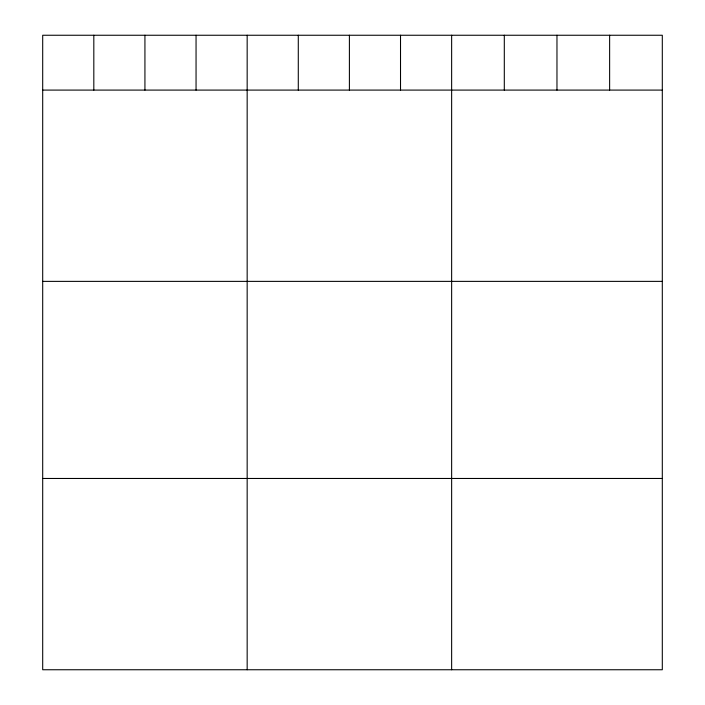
<?xml version="1.0" encoding="UTF-8"?>
<svg xmlns="http://www.w3.org/2000/svg" width="705" height="705" viewBox="0 0 705 705"><rect width="100%" height="100%" fill="white"/><g stroke="black" fill="none" stroke-linecap="round" stroke-linejoin="round"><path stroke-width="1.06" d="M662.303 90.09L662.303 669.75L42.697 669.75L42.697 35.25L662.303 35.25L662.303 90.09L42.697 90.09M42.697 281.374L662.303 281.374M42.697 478.466L662.303 478.466M609.631 35.25L609.631 90.09M556.968 35.25L556.968 90.09M504.304 35.25L504.304 90.09M451.641 35.25L451.641 669.75M400.519 35.25L400.519 90.09M349.398 35.25L349.398 90.09M298.286 35.25L298.286 90.09M247.164 35.25L247.164 669.75M196.052 35.25L196.052 90.09M144.93 35.25L144.93 90.09M93.818 35.25L93.818 90.09"/></g></svg>
